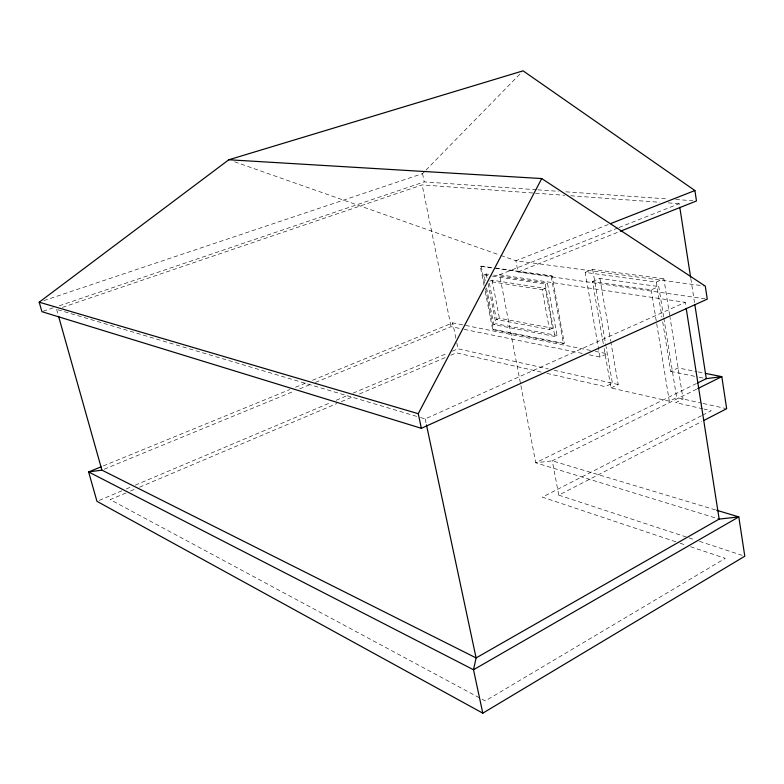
<?xml version="1.0" encoding="UTF-8"?>
<svg xmlns="http://www.w3.org/2000/svg" width="784" height="784" viewBox="0 0 784 784"><rect width="100%" height="100%" fill="white"/><g stroke="black" fill="none" stroke-linecap="round" stroke-linejoin="round"><path stroke-width="0.59" stroke-dasharray="3.92 2.94" d="M43.835 300.625L422.547 173.617L425.095 171M425.947 170.128L522.222 71.707M696.653 389.138L552.279 460.816L558.767 495.145L701.749 421.537M701.425 415.726L542.342 497.125L678.983 542.851M702.523 415.177L711.235 410.708L704.13 409.101M604.131 348.478L611.001 387.953L669.32 401.192L676.641 397.566L701.925 403.201M696.447 383.523L535.746 462.815L499.594 274.772L617.841 227.977M611.001 387.953L618.213 384.532L610.922 342.314M662.686 321.91L670.683 371.41L678.101 367.921L697.005 371.694M420.489 417.519L425.183 418.911L685.255 302.33L686.01 307.142M589.303 354.829L600.025 357.014L607.296 353.77L595.311 351.369M485.208 291.413L492.705 329.721L563.48 343.794L564.343 343.412L552.093 276.076L494.371 267.834M486.58 287.885L493.753 324.605L554.856 336.463L557.061 335.503L547.477 283.161L493.42 275.076M603.298 343.686L592.469 281.485L651.19 289.855L658.756 286.572L663.617 316.736M600.025 357.014L585.197 272.42L656.257 282.073L663.852 278.8L669.82 316.128M549.506 329.535L552.573 328.212L545.252 288.375L492.048 280.162L489.02 281.368L496.439 319.509L549.506 329.535L542.156 289.649L489.02 281.368M126.018 492.95L110.23 499.643L479.877 698.034M130.526 491.029L135.034 489.118M139.542 487.207L336.875 403.535M341.383 401.614L353.79 396.361M359.425 393.97L446.253 357.151M450.761 355.24L456.396 352.849L542.116 372.312M99.235 500.378L121.794 490.853M126.312 488.942L130.82 487.031M135.338 485.129L330.515 402.672M336.15 400.281L348.557 395.038M353.074 393.137L447.84 353.094M452.358 351.193L457.993 348.802L548.271 368.941M492.705 329.721L493.548 329.368L564.343 343.412M493.753 324.605L495.9 323.704L557.061 335.503M496.439 319.509L499.437 318.265L552.573 328.212M592.469 281.485L599.897 278.379L658.756 286.572M104.174 469.195L294 391.196M299.645 388.884L310.944 384.238M315.472 382.376L451.065 326.673L462.981 329.094M542.156 289.649L545.252 288.375M585.197 272.42L592.635 269.363L663.852 278.8M492.43 276.125L545.243 284.073L547.477 283.161M103.312 465.921L289.884 389.54M295.539 387.227L306.848 382.592M312.502 380.279L452.721 322.871L590.519 350.419M484.042 285.425L480.288 266.276L552.093 276.076M500.878 255.466L515.872 260.739L517.989 271.97L619.164 231.721M618.978 227.527L679.238 203.683L679.61 206.104M608.237 224.528L515.872 260.739L704.081 285.944M485.188 280.78L484.032 274.851L486.207 273.998L488.608 274.361M480.288 266.276L493.165 267.658M62.397 307.397L422.145 184.906L534.247 193.089M43.061 311.277L53.488 307.74M59.28 305.78L424.222 181.898L536.55 189.757M537.765 189.846L558.522 191.306M565.842 191.815L667.174 198.911M675.72 199.508L692.811 200.704M535.462 193.178L564.705 195.314M570.791 195.765L659.736 202.262M668.272 202.889L679.238 203.683M517.989 271.97L706.061 298.969M499.594 274.772L685.255 302.33M484.032 274.851L491.235 275.939M698.181 371.93L704.091 373.115M464.167 329.339L583.345 353.623M670.683 371.41L697.976 376.977M699.161 377.212L706.286 378.662M554.21 370.264L618.213 384.532M703.101 403.466L725.484 408.454M546.879 373.39L605.219 386.639L612.412 383.239L606.032 346.528M702.954 408.836L675.73 402.653L683.07 398.997L670.006 317.334M57.791 309.719L419.313 417.166M715.498 509.904L552.279 460.816L535.746 462.815L719.163 519.086M558.767 495.145L687.823 537.51M688.989 537.893L694.8 539.804M699.455 541.332L742.477 555.454M680.14 543.234L685.931 545.174M690.557 546.722L725.298 558.345L485.267 700.925L480.955 698.613M234.583 161.788L499.731 255.065M56.615 309.366L57.938 314.061M425.183 418.911L426.457 424.889M422.547 173.617L424.222 181.898M455.837 338.198L452.721 322.871L451.065 326.673L422.145 184.906M456.798 342.912L457.993 348.802M486.207 273.998L487.129 278.732M488.06 283.465L495.9 323.704M481.141 265.943L484.659 283.896M485.59 288.679L493.548 329.368M492.048 280.162L499.437 318.265M545.243 284.073L554.856 336.463M551.211 276.438L563.48 343.794M592.635 269.363L605.826 345.323M599.897 278.379L610.716 341.109M651.19 289.855L669.32 401.192M663.813 317.941L676.641 397.566M656.257 282.073L661.912 317.089M690.802 278.506L694.526 302.644"/><path stroke-width="1.18" d="M421.38 428.309L418.254 413.687L541.724 178.556L705.286 286.111L707.266 299.145L421.38 428.309L41.905 311.679L39.2 302.183L228.82 159.76L523.075 70.834L694.898 190.551L696.476 200.959L620.301 231.26M101.048 466.852L88.612 471.948L96.971 501.339L482.797 713.166L744.8 556.219L738.812 516.911L716.664 510.247M426.457 424.889L476.104 657.923L101.91 470.126L88.612 471.948L473.507 669.752L738.812 516.911L719.163 519.086L476.104 657.923L473.507 669.752L482.797 713.166M703.914 420.43L726.66 408.719L721.809 376.653L705.267 373.351M697.75 388.599L721.809 376.653L706.286 378.662L697.535 382.984M610.52 223.636L694.898 190.551M228.82 159.76L541.724 178.556M39.2 302.183L418.254 413.687M58.604 316.403L101.91 470.126M686.196 308.347L719.163 519.086M679.797 207.309L690.616 277.301M694.898 305.054L706.286 378.662"/></g></svg>
